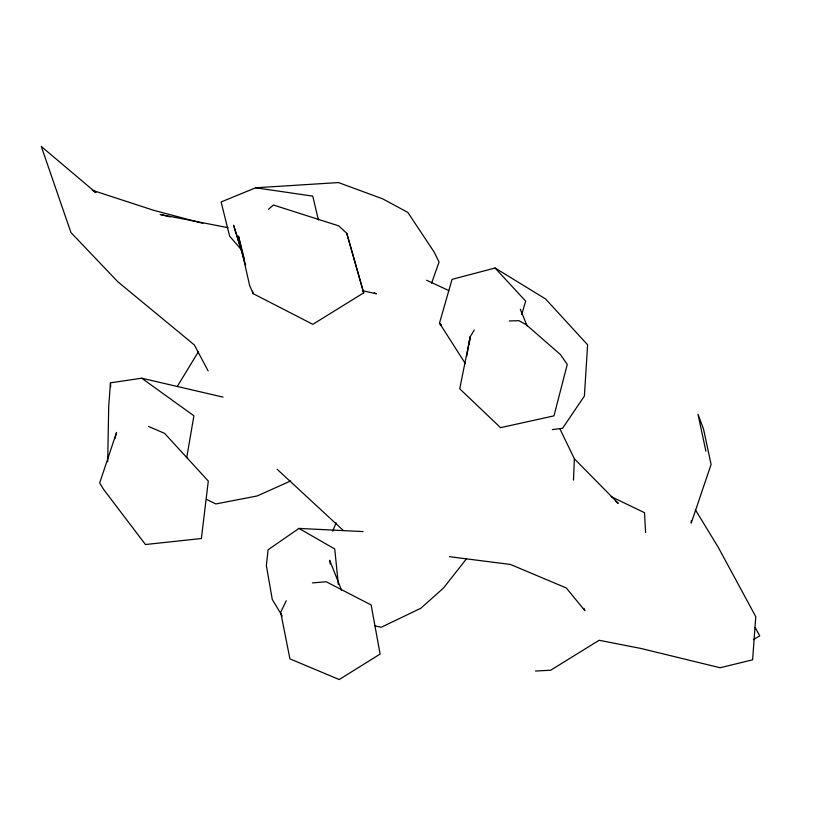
<?xml version="1.0" encoding="UTF-8"?>
<svg xmlns="http://www.w3.org/2000/svg" width="826" height="826" viewBox="0 0 826 826"><rect width="100%" height="100%" fill="white"/><g stroke="black" fill="none" stroke-linecap="round" stroke-linejoin="round"><path stroke-width="1.24" d="M107.7 461.837L108.691 406.702L110.457 382.83L141.711 378.205L223.041 397.11M573.481 480.082L574.38 458.812L559.801 428.632M691.331 520.607L691.228 523.116L711.093 464.429L703.504 428.983L697.991 414.218L705.9 451.202M469.137 344.421L470.17 336.843L474.269 329.977M186.717 457.687L193.904 415.788L141.711 378.205M466.721 356.398L470.17 336.843L459.731 388.798L500.566 427.672L553.967 415.87L567.255 364.462L560.451 354.571L526.059 324.566L518.914 320.695L509.353 320.963M114.959 438.575L116.559 432.401L99.678 482.983L103.57 489.353L145.448 544.53L201.379 538.521L208.297 481.073L164.642 433.392L148.628 426.474M521.66 314.623L525.666 301.118L495.084 268.006L452.049 279.374L439.494 323.121L465.43 363.729M431.575 283.215L439.071 262.018L434.197 252.157L407.848 212.447L382.799 198.89L338.464 182.567L255.678 187.781L221.11 201.967L229.628 236.153L241.264 249.617L233.613 225.291L245.632 264.981M286.25 600.739L280.685 612.293L289.926 658.869L339.218 679.54L380.115 654.068L371.132 604.952L326.198 581.752L312.435 582.908M332.754 531.139L336.141 522.786M177.291 386.454L198.457 351.659M466.453 558.83L443.552 587.988L420.795 608.277L381.251 627.244L375.014 625.922M268.491 209.288L273.385 205.013L338.712 225.859L346.786 233.366L363.688 292.858L312.827 324.319L253.169 293.664L249.597 285.404L238.487 236.102L244.217 258.559M363.037 531.583L298.96 528.413L268.13 549.734L266.344 565.49L272.281 599.47L282.234 616.02M753.343 639.644L759.744 635.824L755.17 627.564M290.659 480.949L257.144 495.972L215.885 503.943L206.655 499.462M552.377 429.592L562.589 428.271L584.395 396.067L587.606 344.803L545.521 298.919L495.084 268.006M535.434 671.032L550.674 670.237L599.118 640.274L640.687 648.41L720.138 667.749L752.61 659.809L755.78 616.692L718.393 547.545L695.327 509.704M449.478 556.693L510.468 564.447L566.285 587.967L584.901 610.672L583.982 608.359M255.678 187.781L312.765 196.134L318.382 219.953M228.162 227.708L160.213 214.481L170.166 216.866M362.666 290.742L376.501 293.798L374.157 292.776M202.804 223.33L153.368 210.217L92.378 190.29M426.608 280.231L448.786 290.566M611.126 496.622L644.497 512.688L645.602 532.46M298.96 528.413L334.747 548.96L338.34 584.581M93.255 190.878L95.909 192.644L41.3 146.46L70.933 232.54L117.881 281.821L194.337 344.938L208.121 370.926M615.411 500.979L618.251 503.333L574.38 458.812M277.123 469.261L343.224 530.385M441.26 324.907L439.494 323.121L441.198 324.99M520.339 309.285L527.102 325.888M341.541 590.177L329.646 560.255L330.255 564.055M363.688 292.858L346.786 233.366M252.549 291.217L253.169 293.664M110.457 382.83L110.674 386.62"/></g></svg>
